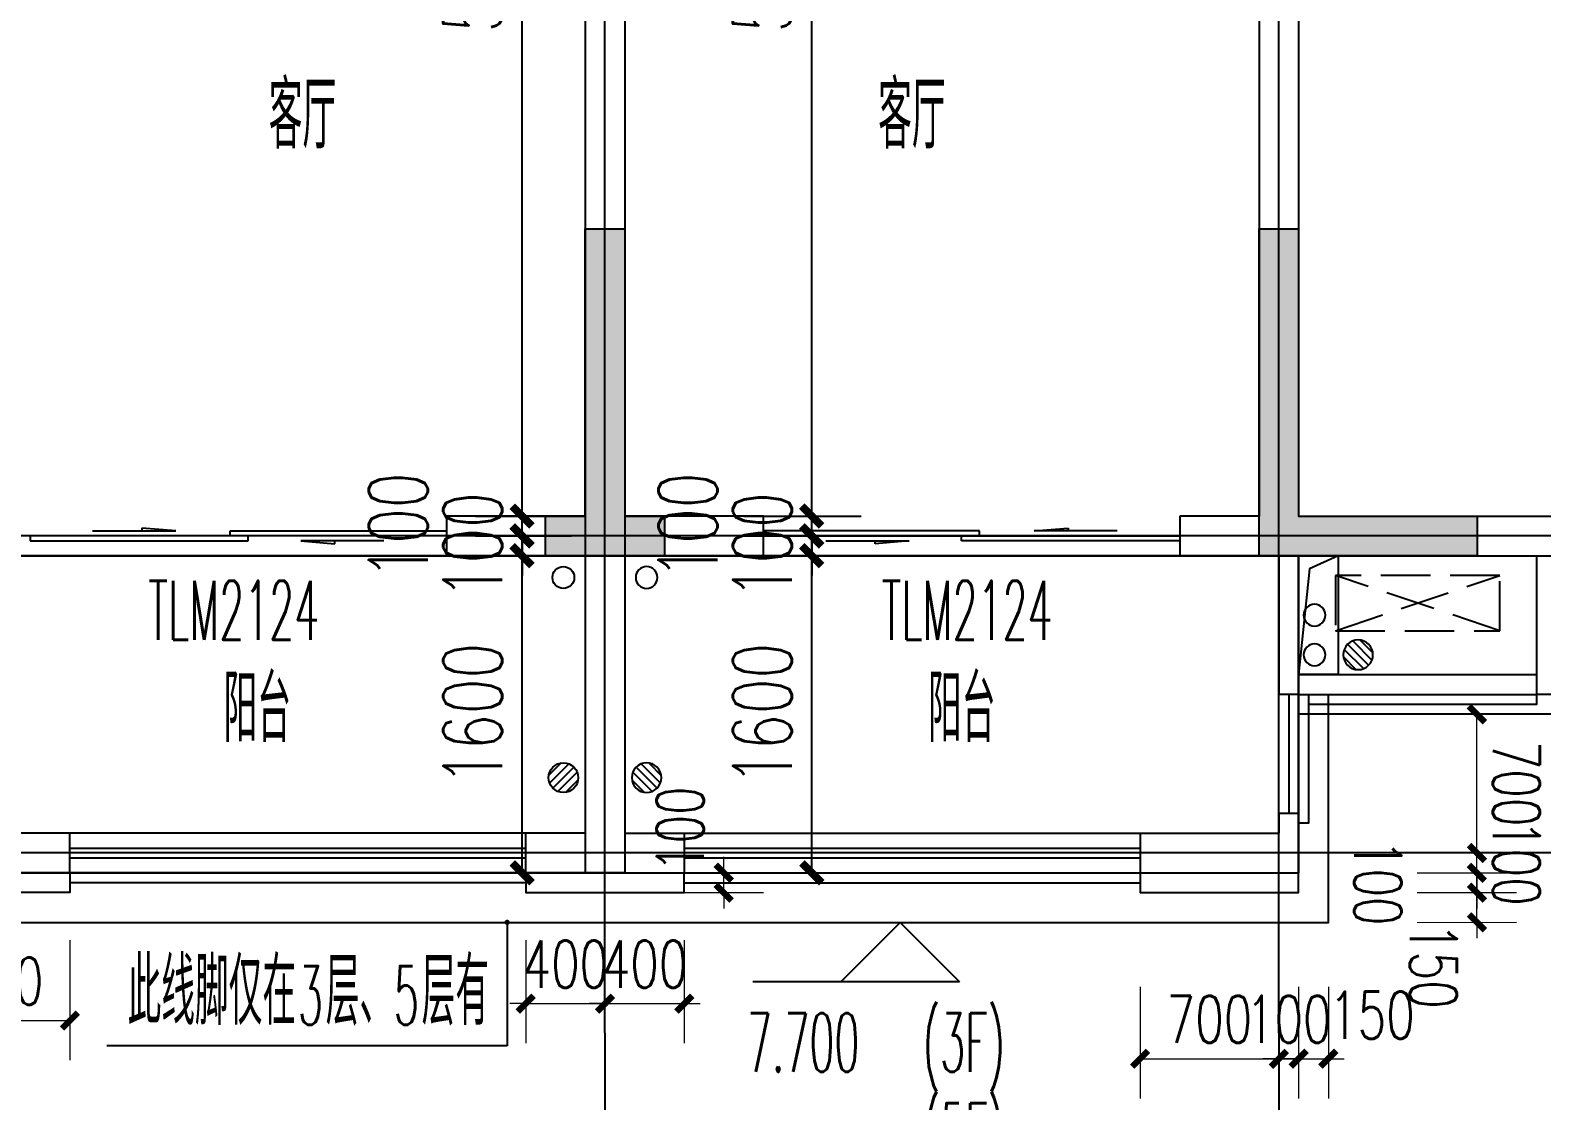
# Model space of a CAD drawing. Extents: x -59851 to 653804, y -249523 to 437614.
# Drawn here: x -26614 to -18987, y 65555 to 70957 of the extents above; entities that cross this region are included whole.
import ezdxf

# ---------------------------------------------------------------- set-up
doc = ezdxf.new("R2010")
doc.units = 0
doc.header["$LTSCALE"] = 1000
doc.header["$MEASUREMENT"] = 0
doc.linetypes.add('DASH', pattern=[0.35, 0.25, -0.1])
doc.layers.add('_S-PS(排水管)', color=255, linetype='Continuous', plot=False)
doc.layers.add('A-area(算半面积)', color=23, linetype='Continuous', plot=False)
for name, color, linetype in [('_S-YS(雨水管)', 3, 'Continuous'), ('_S-空调立管', 7, 'Continuous'), ('A-外装饰线脚', 7, 'Continuous'), ('A-洞口', 105, 'Continuous'), ('A-空调室外机', 5, 'DASH'), ('A-第三道尺寸线', 105, 'Continuous'), ('A-线脚看线', 9, 'Continuous'), ('AE-FLOR', 151, 'Continuous'), ('AXIS', 3, 'Continuous'), ('DIM_ELEV', 3, 'Continuous'), ('DIM_LEAD', 3, 'Continuous'), ('DOTE', 16, 'Continuous'), ('mianji', 6, 'Continuous'), ('NL', 5, 'Continuous'), ('PUB_HATCH', 8, 'Continuous'), ('PUB_TEXT', 7, 'Continuous'), ('WALL', 2, 'Continuous'), ('WINDOW', 4, 'Continuous'), ('WINDOW_TEXT', 7, 'Continuous'), ('剪力墙', 6, 'Continuous'), ('栏杆', 142, 'Continuous')]:
    doc.layers.add(name, color=color, linetype=linetype)
doc.layers.add('A-第四道尺寸线(线脚尺寸)', color=105, linetype='Continuous', lineweight=5)
doc.styles.add('_TCH_DIM', font='SIMPLEX.shx', dxfattribs={"width": 0.7, "bigfont": 'GBCBIG.shx'})
doc.styles.add('_TCH_DIM_T3', font='SIMPLEX.shx', dxfattribs={"width": 0.705882, "bigfont": 'GBCBIG.shx'})
doc.styles.add('_TCH_WINDOW', font='SIMPLEX.shx', dxfattribs={"width": 0.7, "height": 3.5, "bigfont": 'GBCBIG.shx'})
doc.styles.get("Standard").update_dxf_attribs({"font": 'gbenor.shx', "width": 0.7, "bigfont": 'gbcbig.shx'})
doc.dimstyles.new('_TCH_ARCH&&100', dxfattribs={"dimtxt": 297.5, "dimasz": 100, "dimexe": 250, "dimexo": 300, "dimgap": 100, "dimtad": 1, "dimdec": 0, "dimzin": 0, "dimdsep": 46, "dimtxsty": '_TCH_DIM_T3', "dimblk": 'ARCHTICK', "dimcen": 0.09, "dimclrt": 7, "dimazin": 2, "dimtfac": 1, "dimtdec": 0, "dimtix": 1, "dimtmove": 2, "dimatfit": 3, "dimfxl": 0, "dimtolj": 1, "dimtzin": 0, "dimarcsym": 0})
doc.dimstyles.new('_TCH_ARCH&&80', dxfattribs={"dimtxt": 238, "dimasz": 80, "dimexe": 200, "dimexo": 240, "dimgap": 80, "dimtad": 1, "dimdec": 0, "dimzin": 0, "dimdsep": 46, "dimtxsty": '_TCH_DIM_T3', "dimblk": 'ARCHTICK', "dimcen": 0.09, "dimclrt": 7, "dimazin": 2, "dimtfac": 1, "dimtdec": 0, "dimtix": 1, "dimtmove": 2, "dimatfit": 3, "dimfxl": 0, "dimtolj": 1, "dimtzin": 0, "dimarcsym": 0})

# ---------------------------------------------------------------- blocks, each defined once
blk = doc.blocks.new('fdsfdsgfdsgb')
at = {"layer": 'mianji'}
blk.add_lwpolyline([(-208608.2, 137588.3), (-164208.2, 137588.3)], dxfattribs=at)
blk.add_lwpolyline([(-191608.2, 137588.3), (-191608.2, 135988.3), (-184608.2, 135988.3), (-184608.2, 137588.3)], close=True, dxfattribs=at)
blk = doc.blocks.new('zhouxianssceng0329')
at = {"layer": 'DOTE'}
for p, q in [((-23713.7, 132089.9), (-23713.7, 156469.4)), ((-20313.7, 132089.9), (-20313.7, 143398.2)), ((5501.3, 134598.2), (-44988.6, 134598.2)), ((5501.3, 132998.2), (-44988.6, 132998.2))]:
    blk.add_line(p, q, dxfattribs=at)
blk = doc.blocks.new('jgjlq030328')
at = {"layer": 'PUB_HATCH'}
for points in [[(-270335, 8011.9), (-270335, 8211.9), (-270135, 8211.9), (-270135, 9661.9), (-269935, 9661.9), (-269935, 8211.9), (-269735, 8211.9), (-269735, 8011.9)], [(-266735, 9661.9), (-266535, 9661.9), (-266535, 8211.9), (-265635, 8211.9), (-265635, 8011.9), (-266735, 8011.9)]]:
    blk.add_hatch(color=256, dxfattribs=at).paths.add_polyline_path(points)
at = {"layer": '剪力墙'}
for points in [[(-270335, 8011.9), (-270335, 8211.9), (-270135, 8211.9), (-270135, 9661.9), (-269935, 9661.9), (-269935, 8211.9), (-269735, 8211.9), (-269735, 8011.9), (-270335, 8011.9), (-269935, 8011.9)], [(-266735, 8211.9), (-266735, 8211.9)]]:
    blk.add_lwpolyline(points, dxfattribs=at)
blk.add_lwpolyline([(-266735, 9661.9), (-266535, 9661.9), (-266535, 8211.9), (-265635, 8211.9), (-265635, 8011.9), (-266735, 8011.9)], close=True, dxfattribs=at)
blk = doc.blocks.new('ssxianjiao0329')
at = {"layer": 'A-外装饰线脚'}
for points in [[(-26413.7, 132898.2), (-26413.7, 132798.2), (-27213.7, 132798.2), (-27213.7, 132898.2)], [(-24113.7, 132898.2), (-24113.7, 132798.2), (-23313.7, 132798.2), (-23313.7, 132898.2)], [(-21013.7, 132898.2), (-21013.7, 132798.2), (-20213.7, 132798.2), (-20213.7, 132898.2)]]:
    blk.add_lwpolyline(points, dxfattribs=at)
at = {"layer": 'A-线脚看线'}
for points in [[(-20213.7, 133798.2), (-20163.7, 133798.2), (-20163.7, 133148.2), (-20213.7, 133148.2)], [(-19013.7, 133798.2), (-19013.7, 133748.2), (-20163.7, 133748.2)], [(-24113.7, 132848.2), (-26413.7, 132848.2)], [(-23313.7, 132848.2), (-21013.7, 132848.2)]]:
    blk.add_lwpolyline(points, dxfattribs=at)
blk = doc.blocks.new('jfdsajjfjkjhhj')
at = {"layer": 'A-洞口'}
blk.add_lwpolyline([(-56303.8, 137588.3), (-56103.8, 137588.3), (-56103.8, 136988.3), (-56303.8, 136988.3)], close=True, dxfattribs=at)
blk.add_lwpolyline([(-56103.8, 137588.3), (-56249.2, 137521.8), (-56303.8, 136988.3)], dxfattribs=at)
blk = doc.blocks.new('huxingdongkoupiaochuangyangtai')
blk.add_blockref('jfdsajjfjkjhhj', (36090.1, 0))
blk = doc.blocks.new('$DorLib2D$00000131')
at = {"color": 0, "linetype": 'Continuous'}
for p, q in [((0.15, 0.125), (0.2319, 0.1973)), ((0.2319, 0.1973), (0.2319, 0.125)), ((-0.5, 0.125), (-0.5, 0)), ((0.0192, 0.125), (-0.5, 0.125)), ((0.0192, 0), (0.0192, 0.125)), ((0.35, 0.125), (0.15, 0.125)), ((-0.5, 0), (0.0192, 0)), ((-0.024, 0), (0.5, 0)), ((-0.024, -0.125), (-0.024, 0)), ((0.5, 0), (0.5, -0.125)), ((-0.35, -0.125), (-0.15, -0.125)), ((-0.2319, -0.1973), (-0.2319, -0.125)), ((-0.15, -0.125), (-0.2319, -0.1973)), ((0.5, -0.125), (-0.024, -0.125))]:
    blk.add_line(p, q, dxfattribs=at)
blk = doc.blocks.new('_ArchTick')
at = {"color": 0, "linetype": 'ByBlock', "const_width": 0.4}
blk.add_lwpolyline([(-0.5, -0.5), (0.5, 0.5)], dxfattribs=at)
blk = doc.blocks.new('*D739')
at = {"layer": 'A-第三道尺寸线', "color": 0, "lineweight": -2, "transparency": 16777216}
for p, q in [((-70533, -43701.8), (-70047.2, -43701.8)), ((-70297.2, -45301.8), (-70297.2, -43701.8)), ((-70533, -45301.8), (-70047.2, -45301.8))]:
    blk.add_line(p, q, dxfattribs=at)
at = {"layer": 'Defpoints', "color": 0, "transparency": 16777216}
for p in [(-70833, -43701.8), (-70297.2, -43701.8), (-70833, -45301.8)]:
    blk.add_point(p, dxfattribs=at)
at = {"layer": 'A-第三道尺寸线', "color": 0, "lineweight": -2, "transparency": 16777216, "xscale": 100, "yscale": 100, "zscale": 100}
for p, rotation in [((-70297.2, -43701.8), 90), ((-70297.2, -45301.8), 270)]:
    blk.add_blockref('_ArchTick', p, dxfattribs=dict(at, rotation=rotation))
at = {"layer": 'A-第三道尺寸线', "color": 7, "transparency": 16777216, "insert": (-70546, -44501.8), "char_height": 297.5, "attachment_point": 5, "rotation": 90, "style": '_TCH_DIM_T3'}
blk.add_mtext('\\A1;1600', dxfattribs=at)
blk = doc.blocks.new('*D740')
at = {"layer": 'A-第三道尺寸线', "color": 0, "lineweight": -2, "transparency": 16777216}
for p, q in [((-70297.2, -43601.8), (-70297.2, -43501.8)), ((-70533, -43601.8), (-70047.2, -43601.8)), ((-70297.2, -43701.8), (-70297.2, -43601.8)), ((-70533, -43701.8), (-70047.2, -43701.8)), ((-70297.2, -43701.8), (-70297.2, -43801.8))]:
    blk.add_line(p, q, dxfattribs=at)
at = {"layer": 'Defpoints', "color": 0, "transparency": 16777216}
for p in [(-70833, -43601.8), (-70297.2, -43601.8), (-70833, -43701.8)]:
    blk.add_point(p, dxfattribs=at)
at = {"layer": 'A-第三道尺寸线', "color": 0, "lineweight": -2, "transparency": 16777216, "xscale": 100, "yscale": 100, "zscale": 100}
for p, rotation in [((-70297.2, -43601.8), 270), ((-70297.2, -43701.8), 90)]:
    blk.add_blockref('_ArchTick', p, dxfattribs=dict(at, rotation=rotation))
at = {"layer": 'A-第三道尺寸线', "color": 7, "transparency": 16777216, "insert": (-70546, -43651.8), "char_height": 297.5, "attachment_point": 5, "rotation": 90, "style": '_TCH_DIM_T3'}
blk.add_mtext('\\A1;100', dxfattribs=at)
blk = doc.blocks.new('*D741')
at = {"layer": 'A-第三道尺寸线', "color": 0, "lineweight": -2, "transparency": 16777216}
for p, q in [((-70297.2, -43501.8), (-70297.2, -43401.8)), ((-70533, -43501.8), (-70047.2, -43501.8)), ((-70297.2, -43601.8), (-70297.2, -43501.8)), ((-70533, -43601.8), (-70047.2, -43601.8)), ((-70297.2, -43601.8), (-70297.2, -43701.8))]:
    blk.add_line(p, q, dxfattribs=at)
at = {"layer": 'Defpoints', "color": 0, "transparency": 16777216}
for p in [(-70833, -43501.8), (-70297.2, -43501.8), (-70833, -43601.8)]:
    blk.add_point(p, dxfattribs=at)
at = {"layer": 'A-第三道尺寸线', "color": 0, "lineweight": -2, "transparency": 16777216, "xscale": 100, "yscale": 100, "zscale": 100}
for p, rotation in [((-70297.2, -43501.8), 270), ((-70297.2, -43601.8), 90)]:
    blk.add_blockref('_ArchTick', p, dxfattribs=dict(at, rotation=rotation))
at = {"layer": 'A-第三道尺寸线', "color": 7, "transparency": 16777216, "insert": (-70922.2, -43551.8), "char_height": 297.5, "attachment_point": 5, "rotation": 90, "style": '_TCH_DIM_T3'}
blk.add_mtext('\\A1;100', dxfattribs=at)
blk = doc.blocks.new('*D742')
at = {"layer": 'A-第三道尺寸线', "color": 0, "lineweight": -2, "transparency": 16777216}
for p, q in [((-70533, -37901.8), (-70047.2, -37901.8)), ((-70297.2, -43501.8), (-70297.2, -37901.8)), ((-70533, -43501.8), (-70047.2, -43501.8))]:
    blk.add_line(p, q, dxfattribs=at)
at = {"layer": 'Defpoints', "color": 0, "transparency": 16777216}
for p in [(-70833, -37901.8), (-70297.2, -37901.8), (-70833, -43501.8)]:
    blk.add_point(p, dxfattribs=at)
at = {"layer": 'A-第三道尺寸线', "color": 0, "lineweight": -2, "transparency": 16777216, "xscale": 100, "yscale": 100, "zscale": 100}
for p, rotation in [((-70297.2, -37901.8), 90), ((-70297.2, -43501.8), 270)]:
    blk.add_blockref('_ArchTick', p, dxfattribs=dict(at, rotation=rotation))
at = {"layer": 'A-第三道尺寸线', "color": 7, "transparency": 16777216, "insert": (-70546, -40701.8), "char_height": 297.5, "attachment_point": 5, "rotation": 90, "style": '_TCH_DIM_T3'}
blk.add_mtext('\\A1;5600', dxfattribs=at)
blk = doc.blocks.new('*D338')
at = {"layer": 'A-第四道尺寸线(线脚尺寸)', "color": 0, "lineweight": -2, "transparency": 16777216}
for p, q in [((-27113.7, 73158.2), (-27113.7, 72552.2)), ((-26413.7, 73158.2), (-26413.7, 72552.2)), ((-27113.7, 72752.2), (-26413.7, 72752.2))]:
    blk.add_line(p, q, dxfattribs=at)
at = {"layer": 'Defpoints', "color": 0, "transparency": 16777216}
for p in [(-27113.7, 73398.2), (-26413.7, 73398.2), (-26413.7, 72752.2)]:
    blk.add_point(p, dxfattribs=at)
at = {"layer": 'A-第四道尺寸线(线脚尺寸)', "color": 0, "lineweight": -2, "transparency": 16777216, "xscale": 80, "yscale": 80, "zscale": 80, "rotation": 180}
blk.add_blockref('_ArchTick', (-27113.7, 72752.2), dxfattribs=at)
at = {"layer": 'A-第四道尺寸线(线脚尺寸)', "color": 0, "lineweight": -2, "transparency": 16777216, "xscale": 80, "yscale": 80, "zscale": 80}
blk.add_blockref('_ArchTick', (-26413.7, 72752.2), dxfattribs=at)
at = {"layer": 'A-第四道尺寸线(线脚尺寸)', "color": 7, "transparency": 16777216, "insert": (-26763.7, 72951.2), "char_height": 238, "attachment_point": 5, "style": '_TCH_DIM_T3'}
blk.add_mtext('\\A1;700', dxfattribs=at)
blk = doc.blocks.new('*D339')
at = {"layer": 'A-第四道尺寸线(线脚尺寸)', "color": 0, "lineweight": -2, "transparency": 16777216}
for p, q in [((-24113.7, 73158.2), (-24113.7, 72638.2)), ((-23713.7, 73158.2), (-23713.7, 72638.2)), ((-24113.7, 72838.2), (-24193.7, 72838.2)), ((-24113.7, 72838.2), (-23713.7, 72838.2)), ((-23713.7, 72838.2), (-23633.7, 72838.2))]:
    blk.add_line(p, q, dxfattribs=at)
at = {"layer": 'Defpoints', "color": 0, "transparency": 16777216}
for p in [(-24113.7, 73398.2), (-23713.7, 73398.2), (-23713.7, 72838.2)]:
    blk.add_point(p, dxfattribs=at)
at = {"layer": 'A-第四道尺寸线(线脚尺寸)', "color": 0, "lineweight": -2, "transparency": 16777216, "xscale": 80, "yscale": 80, "zscale": 80}
blk.add_blockref('_ArchTick', (-24113.7, 72838.2), dxfattribs=at)
at = {"layer": 'A-第四道尺寸线(线脚尺寸)', "color": 0, "lineweight": -2, "transparency": 16777216, "xscale": 80, "yscale": 80, "zscale": 80, "rotation": 180}
blk.add_blockref('_ArchTick', (-23713.7, 72838.2), dxfattribs=at)
at = {"layer": 'A-第四道尺寸线(线脚尺寸)', "color": 7, "transparency": 16777216, "insert": (-23913.7, 73037.2), "char_height": 238, "attachment_point": 5, "style": '_TCH_DIM_T3'}
blk.add_mtext('\\A1;400', dxfattribs=at)
blk = doc.blocks.new('*D340')
at = {"layer": 'A-第四道尺寸线(线脚尺寸)', "color": 0, "lineweight": -2, "transparency": 16777216}
for p, q in [((-23713.7, 73158.2), (-23713.7, 72638.2)), ((-23313.7, 73158.2), (-23313.7, 72638.2)), ((-23713.7, 72838.2), (-23793.7, 72838.2)), ((-23713.7, 72838.2), (-23313.7, 72838.2)), ((-23313.7, 72838.2), (-23233.7, 72838.2))]:
    blk.add_line(p, q, dxfattribs=at)
at = {"layer": 'Defpoints', "color": 0, "transparency": 16777216}
for p in [(-23713.7, 73398.2), (-23313.7, 73398.2), (-23313.7, 72838.2)]:
    blk.add_point(p, dxfattribs=at)
at = {"layer": 'A-第四道尺寸线(线脚尺寸)', "color": 0, "lineweight": -2, "transparency": 16777216, "xscale": 80, "yscale": 80, "zscale": 80}
blk.add_blockref('_ArchTick', (-23713.7, 72838.2), dxfattribs=at)
at = {"layer": 'A-第四道尺寸线(线脚尺寸)', "color": 0, "lineweight": -2, "transparency": 16777216, "xscale": 80, "yscale": 80, "zscale": 80, "rotation": 180}
blk.add_blockref('_ArchTick', (-23313.7, 72838.2), dxfattribs=at)
at = {"layer": 'A-第四道尺寸线(线脚尺寸)', "color": 7, "transparency": 16777216, "insert": (-23513.7, 73037.2), "char_height": 238, "attachment_point": 5, "style": '_TCH_DIM_T3'}
blk.add_mtext('\\A1;400', dxfattribs=at)
blk = doc.blocks.new('*D341')
at = {"layer": 'A-第四道尺寸线(线脚尺寸)', "color": 0, "lineweight": -2, "transparency": 16777216}
for p, q in [((-21013.7, 72922.2), (-21013.7, 72360)), ((-20313.7, 72922.2), (-20313.7, 72360)), ((-21013.7, 72560), (-20313.7, 72560))]:
    blk.add_line(p, q, dxfattribs=at)
at = {"layer": 'Defpoints', "color": 0, "transparency": 16777216}
for p in [(-21013.7, 73162.2), (-20313.7, 73162.2), (-20313.7, 72560)]:
    blk.add_point(p, dxfattribs=at)
at = {"layer": 'A-第四道尺寸线(线脚尺寸)', "color": 0, "lineweight": -2, "transparency": 16777216, "xscale": 80, "yscale": 80, "zscale": 80, "rotation": 180}
blk.add_blockref('_ArchTick', (-21013.7, 72560), dxfattribs=at)
at = {"layer": 'A-第四道尺寸线(线脚尺寸)', "color": 0, "lineweight": -2, "transparency": 16777216, "xscale": 80, "yscale": 80, "zscale": 80}
blk.add_blockref('_ArchTick', (-20313.7, 72560), dxfattribs=at)
at = {"layer": 'A-第四道尺寸线(线脚尺寸)', "color": 7, "transparency": 16777216, "insert": (-20663.7, 72759), "char_height": 238, "attachment_point": 5, "style": '_TCH_DIM_T3'}
blk.add_mtext('\\A1;700', dxfattribs=at)
blk = doc.blocks.new('*D342')
at = {"layer": 'A-第四道尺寸线(线脚尺寸)', "color": 0, "lineweight": -2, "transparency": 16777216}
for p, q in [((-20313.7, 72922.2), (-20313.7, 72360)), ((-20213.7, 72922.2), (-20213.7, 72360)), ((-20313.7, 72560), (-20393.7, 72560)), ((-20313.7, 72560), (-20213.7, 72560)), ((-20213.7, 72560), (-20133.7, 72560))]:
    blk.add_line(p, q, dxfattribs=at)
at = {"layer": 'Defpoints', "color": 0, "transparency": 16777216}
for p in [(-20313.7, 73162.2), (-20213.7, 73162.2), (-20213.7, 72560)]:
    blk.add_point(p, dxfattribs=at)
at = {"layer": 'A-第四道尺寸线(线脚尺寸)', "color": 0, "lineweight": -2, "transparency": 16777216, "xscale": 80, "yscale": 80, "zscale": 80}
blk.add_blockref('_ArchTick', (-20313.7, 72560), dxfattribs=at)
at = {"layer": 'A-第四道尺寸线(线脚尺寸)', "color": 0, "lineweight": -2, "transparency": 16777216, "xscale": 80, "yscale": 80, "zscale": 80, "rotation": 180}
blk.add_blockref('_ArchTick', (-20213.7, 72560), dxfattribs=at)
at = {"layer": 'A-第四道尺寸线(线脚尺寸)', "color": 7, "transparency": 16777216, "insert": (-20263.7, 72759), "char_height": 238, "attachment_point": 5, "style": '_TCH_DIM_T3'}
blk.add_mtext('\\A1;100', dxfattribs=at)
blk = doc.blocks.new('*D343')
at = {"layer": 'A-第四道尺寸线(线脚尺寸)', "color": 0, "lineweight": -2, "transparency": 16777216}
for p, q in [((-20213.7, 72922.2), (-20213.7, 72360)), ((-20063.7, 72922.2), (-20063.7, 72360)), ((-20213.7, 72560), (-20293.7, 72560)), ((-20213.7, 72560), (-20063.7, 72560)), ((-20063.7, 72560), (-19983.7, 72560))]:
    blk.add_line(p, q, dxfattribs=at)
at = {"layer": 'Defpoints', "color": 0, "transparency": 16777216}
for p in [(-20213.7, 73162.2), (-20063.7, 73162.2), (-20063.7, 72560)]:
    blk.add_point(p, dxfattribs=at)
at = {"layer": 'A-第四道尺寸线(线脚尺寸)', "color": 0, "lineweight": -2, "transparency": 16777216, "xscale": 80, "yscale": 80, "zscale": 80}
blk.add_blockref('_ArchTick', (-20213.7, 72560), dxfattribs=at)
at = {"layer": 'A-第四道尺寸线(线脚尺寸)', "color": 0, "lineweight": -2, "transparency": 16777216, "xscale": 80, "yscale": 80, "zscale": 80, "rotation": 180}
blk.add_blockref('_ArchTick', (-20063.7, 72560), dxfattribs=at)
at = {"layer": 'A-第四道尺寸线(线脚尺寸)', "color": 7, "transparency": 16777216, "insert": (-19843.7, 72780), "char_height": 238, "attachment_point": 5, "style": '_TCH_DIM_T3'}
blk.add_mtext('\\A1;150', dxfattribs=at)
blk = doc.blocks.new('*D378')
at = {"layer": 'A-第四道尺寸线(线脚尺寸)', "color": 0, "lineweight": -2, "transparency": 16777216}
for p, q in [((-19616.1, 74298.2), (-19114.2, 74298.3)), ((-19314.2, 73598.3), (-19314.2, 74298.3)), ((-19616, 73598.2), (-19114.2, 73598.3))]:
    blk.add_line(p, q, dxfattribs=at)
at = {"layer": 'Defpoints', "color": 0, "transparency": 16777216}
for p in [(-19856.1, 74298.2), (-19314.2, 74298.3), (-19856, 73598.2)]:
    blk.add_point(p, dxfattribs=at)
at = {"layer": 'A-第四道尺寸线(线脚尺寸)', "color": 0, "lineweight": -2, "transparency": 16777216, "xscale": 80, "yscale": 80, "zscale": 80}
for p, rotation in [((-19314.2, 74298.3), 90.00275923688935), ((-19314.2, 73598.3), 270.0027592368893)]:
    blk.add_blockref('_ArchTick', p, dxfattribs=dict(at, rotation=rotation))
at = {"layer": 'A-第四道尺寸线(线脚尺寸)', "color": 7, "transparency": 16777216, "insert": (-19115.2, 73948.3), "char_height": 238, "attachment_point": 5, "rotation": 270.00276, "style": '_TCH_DIM_T3'}
blk.add_mtext('\\A1;700', dxfattribs=at)
blk = doc.blocks.new('*D379')
at = {"layer": 'A-第四道尺寸线(线脚尺寸)', "color": 0, "lineweight": -2, "transparency": 16777216}
for p, q in [((-19314.2, 73598.3), (-19314.2, 73678.3)), ((-19616, 73598.2), (-19114.2, 73598.3)), ((-19314.2, 73498.3), (-19314.2, 73598.3)), ((-19616, 73498.2), (-19114.2, 73498.3)), ((-19314.2, 73498.3), (-19314.2, 73418.3))]:
    blk.add_line(p, q, dxfattribs=at)
at = {"layer": 'Defpoints', "color": 0, "transparency": 16777216}
for p in [(-19856, 73598.2), (-19314.2, 73598.3), (-19856, 73498.2)]:
    blk.add_point(p, dxfattribs=at)
at = {"layer": 'A-第四道尺寸线(线脚尺寸)', "color": 0, "lineweight": -2, "transparency": 16777216, "xscale": 80, "yscale": 80, "zscale": 80}
for p, rotation in [((-19314.2, 73598.3), 270.002759236889), ((-19314.2, 73498.3), 90.00275923688903)]:
    blk.add_blockref('_ArchTick', p, dxfattribs=dict(at, rotation=rotation))
at = {"layer": 'A-第四道尺寸线(线脚尺寸)', "color": 7, "transparency": 16777216, "insert": (-19115.2, 73548.3), "char_height": 238, "attachment_point": 5, "rotation": 270.00276, "style": '_TCH_DIM_T3'}
blk.add_mtext('\\A1;100', dxfattribs=at)
blk = doc.blocks.new('*D380')
at = {"layer": 'A-第四道尺寸线(线脚尺寸)', "color": 0, "lineweight": -2, "transparency": 16777216}
for p, q in [((-19314.2, 73498.3), (-19314.2, 73578.3)), ((-19616, 73498.2), (-19114.2, 73498.3)), ((-19314.2, 73398.2), (-19314.2, 73498.3)), ((-19616, 73398.2), (-19114.2, 73398.3)), ((-19314.2, 73398.2), (-19314.2, 73318.2))]:
    blk.add_line(p, q, dxfattribs=at)
at = {"layer": 'Defpoints', "color": 0, "transparency": 16777216}
for p in [(-19856, 73498.2), (-19314.2, 73498.3), (-19856, 73398.2)]:
    blk.add_point(p, dxfattribs=at)
at = {"layer": 'A-第四道尺寸线(线脚尺寸)', "color": 0, "lineweight": -2, "transparency": 16777216, "xscale": 80, "yscale": 80, "zscale": 80}
for p, rotation in [((-19314.2, 73498.3), 270.0027592368899), ((-19314.2, 73398.2), 90.0027592368899)]:
    blk.add_blockref('_ArchTick', p, dxfattribs=dict(at, rotation=rotation))
at = {"layer": 'A-第四道尺寸线(线脚尺寸)', "color": 7, "transparency": 16777216, "insert": (-19814.2, 73448.2), "char_height": 238, "attachment_point": 5, "rotation": 270.00276, "style": '_TCH_DIM_T3'}
blk.add_mtext('\\A1;100', dxfattribs=at)
blk = doc.blocks.new('*D381')
at = {"layer": 'A-第四道尺寸线(线脚尺寸)', "color": 0, "lineweight": -2, "transparency": 16777216}
for p, q in [((-19314.2, 73398.2), (-19314.2, 73478.2)), ((-19616, 73398.2), (-19114.2, 73398.3)), ((-19314.2, 73248.2), (-19314.2, 73398.2)), ((-19616, 73248.2), (-19114.2, 73248.3)), ((-19314.2, 73248.2), (-19314.2, 73168.2))]:
    blk.add_line(p, q, dxfattribs=at)
at = {"layer": 'Defpoints', "color": 0, "transparency": 16777216}
for p in [(-19856, 73398.2), (-19314.2, 73398.2), (-19856, 73248.2)]:
    blk.add_point(p, dxfattribs=at)
at = {"layer": 'A-第四道尺寸线(线脚尺寸)', "color": 0, "lineweight": -2, "transparency": 16777216, "xscale": 80, "yscale": 80, "zscale": 80}
for p, rotation in [((-19314.2, 73398.2), 270.0027592368891), ((-19314.2, 73248.2), 90.00275923688912)]:
    blk.add_blockref('_ArchTick', p, dxfattribs=dict(at, rotation=rotation))
at = {"layer": 'A-第四道尺寸线(线脚尺寸)', "color": 7, "transparency": 16777216, "insert": (-19534.1, 73028.2), "char_height": 238, "attachment_point": 5, "rotation": 270.00276, "style": '_TCH_DIM_T3'}
blk.add_mtext('\\A1;150', dxfattribs=at)
blk = doc.blocks.new('*D383')
at = {"layer": 'A-第四道尺寸线(线脚尺寸)', "color": 0, "lineweight": -2, "transparency": 16777216}
for p, q in [((-23114.6, 73498.2), (-23114.6, 73578.2)), ((-23323.5, 73498.2), (-22914.6, 73498.2)), ((-23114.6, 73398.2), (-23114.6, 73498.2)), ((-23323.5, 73398.2), (-22914.6, 73398.2)), ((-23114.6, 73398.2), (-23114.6, 73318.2))]:
    blk.add_line(p, q, dxfattribs=at)
at = {"layer": 'Defpoints', "color": 0, "transparency": 16777216}
for p in [(-23563.5, 73498.2), (-23114.6, 73498.2), (-23563.5, 73398.2)]:
    blk.add_point(p, dxfattribs=at)
at = {"layer": 'A-第四道尺寸线(线脚尺寸)', "color": 0, "lineweight": -2, "transparency": 16777216, "xscale": 80, "yscale": 80, "zscale": 80}
for p, rotation in [((-23114.6, 73498.2), 270), ((-23114.6, 73398.2), 90)]:
    blk.add_blockref('_ArchTick', p, dxfattribs=dict(at, rotation=rotation))
at = {"layer": 'A-第四道尺寸线(线脚尺寸)', "color": 7, "transparency": 16777216, "insert": (-23334.6, 73718.2), "char_height": 238, "attachment_point": 5, "rotation": 90, "style": '_TCH_DIM_T3'}
blk.add_mtext('\\A1;100', dxfattribs=at)
blk = doc.blocks.new('_LV13')
at = {"color": 0}
for p, q in [((-0.071, 0.495), (-0.495, 0.071)), ((0.183, 0.465), (-0.465, -0.183)), ((0.354, 0.354), (-0.354, -0.354)), ((0.465, 0.183), (-0.183, -0.465)), ((0.495, -0.071), (0.071, -0.495))]:
    blk.add_line(p, q, dxfattribs=at)
blk.add_circle((0, 0), 0.5)
blk = doc.blocks.new('e30505')
at = {"layer": '_S-PS(排水管)'}
blk.add_lwpolyline([(-133872.6, 57933.5, 1), (-133762.6, 57933.5, 1)], format="xyb", close=True, dxfattribs=at)
at = {"layer": 'NL', "ltscale": 0.5, "extrusion": (0, 0, -1), "xscale": 150, "yscale": 150, "zscale": -150}
blk.add_blockref('_LV13', (133817.6, 56923.5), dxfattribs=at)
blk = doc.blocks.new('jfdsjajkjkjkjkh')
at = {"layer": '_S-PS(排水管)'}
blk.add_lwpolyline([(-23558.7, 137478.3, 1), (-23448.7, 137478.3, 1)], format="xyb", close=True, dxfattribs=at)
at = {"layer": '_S-YS(雨水管)'}
blk.add_lwpolyline([(-20078.7, 137288.3, 1), (-20188.7, 137288.3, 1)], format="xyb", close=True, dxfattribs=at)
at = {"layer": '_S-空调立管'}
blk.add_lwpolyline([(-20078.7, 137088.3, 1), (-20188.7, 137088.3, 1)], format="xyb", close=True, dxfattribs=at)
at = {"layer": 'NL', "ltscale": 0.5, "extrusion": (0, 0, -1), "xscale": 150, "yscale": 150, "zscale": -150}
for p in [(19913.7, 137088.3), (23503.7, 136468.3)]:
    blk.add_blockref('_LV13', p, dxfattribs=at)
blk = doc.blocks.new('ktswaj')
at = {"linetype": 'DASH'}
blk.add_lwpolyline([(15990.1, 179082.6), (15990.1, 178253.3), (16268.4, 178253.3), (16268.4, 179082.6)], close=True, dxfattribs=at)
for points in [[(15990.1, 179082.6), (16268.4, 178253.3)], [(15990.1, 178253.3), (16268.4, 179082.6)]]:
    blk.add_lwpolyline(points, dxfattribs=at)
blk = doc.blocks.new('*D954')
at = {"layer": 'A-第三道尺寸线', "color": 0, "lineweight": -2, "transparency": 16777216}
for p, q in [((-23013.7, 68305.7), (-22420.5, 68305.7)), ((-22670.5, 66705.7), (-22670.5, 68305.7)), ((-23013.7, 66705.7), (-22420.5, 66705.7))]:
    blk.add_line(p, q, dxfattribs=at)
at = {"layer": 'Defpoints', "color": 0, "transparency": 16777216}
for p in [(-23313.7, 68305.7), (-22670.5, 68305.7), (-23313.7, 66705.7)]:
    blk.add_point(p, dxfattribs=at)
at = {"layer": 'A-第三道尺寸线', "color": 0, "lineweight": -2, "transparency": 16777216, "xscale": 100, "yscale": 100, "zscale": 100}
for p, rotation in [((-22670.5, 68305.7), 90), ((-22670.5, 66705.7), 270)]:
    blk.add_blockref('_ArchTick', p, dxfattribs=dict(at, rotation=rotation))
at = {"layer": 'A-第三道尺寸线', "color": 7, "transparency": 16777216, "insert": (-22919.3, 67505.7), "char_height": 297.5, "attachment_point": 5, "rotation": 90, "style": '_TCH_DIM_T3'}
blk.add_mtext('\\A1;1600', dxfattribs=at)
blk = doc.blocks.new('*D955')
at = {"layer": 'A-第三道尺寸线', "color": 0, "lineweight": -2, "transparency": 16777216}
for p, q in [((-22670.5, 68405.7), (-22670.5, 68505.7)), ((-23013.7, 68405.7), (-22420.5, 68405.7)), ((-22670.5, 68305.7), (-22670.5, 68405.7)), ((-23013.7, 68305.7), (-22420.5, 68305.7)), ((-22670.5, 68305.7), (-22670.5, 68205.7))]:
    blk.add_line(p, q, dxfattribs=at)
at = {"layer": 'Defpoints', "color": 0, "transparency": 16777216}
for p in [(-23313.7, 68405.7), (-22670.5, 68405.7), (-23313.7, 68305.7)]:
    blk.add_point(p, dxfattribs=at)
at = {"layer": 'A-第三道尺寸线', "color": 0, "lineweight": -2, "transparency": 16777216, "xscale": 100, "yscale": 100, "zscale": 100}
for p, rotation in [((-22670.5, 68405.7), 270), ((-22670.5, 68305.7), 90)]:
    blk.add_blockref('_ArchTick', p, dxfattribs=dict(at, rotation=rotation))
at = {"layer": 'A-第三道尺寸线', "color": 7, "transparency": 16777216, "insert": (-22919.3, 68355.7), "char_height": 297.5, "attachment_point": 5, "rotation": 90, "style": '_TCH_DIM_T3'}
blk.add_mtext('\\A1;100', dxfattribs=at)
blk = doc.blocks.new('*D956')
at = {"layer": 'A-第三道尺寸线', "color": 0, "lineweight": -2, "transparency": 16777216}
for p, q in [((-22670.5, 68505.7), (-22670.5, 68605.7)), ((-23013.7, 68505.7), (-22420.5, 68505.7)), ((-22670.5, 68405.7), (-22670.5, 68505.7)), ((-23013.7, 68405.7), (-22420.5, 68405.7)), ((-22670.5, 68405.7), (-22670.5, 68305.7))]:
    blk.add_line(p, q, dxfattribs=at)
at = {"layer": 'Defpoints', "color": 0, "transparency": 16777216}
for p in [(-23313.7, 68505.7), (-22670.5, 68505.7), (-23313.7, 68405.7)]:
    blk.add_point(p, dxfattribs=at)
at = {"layer": 'A-第三道尺寸线', "color": 0, "lineweight": -2, "transparency": 16777216, "xscale": 100, "yscale": 100, "zscale": 100}
for p, rotation in [((-22670.5, 68505.7), 270), ((-22670.5, 68405.7), 90)]:
    blk.add_blockref('_ArchTick', p, dxfattribs=dict(at, rotation=rotation))
at = {"layer": 'A-第三道尺寸线', "color": 7, "transparency": 16777216, "insert": (-23295.5, 68455.7), "char_height": 297.5, "attachment_point": 5, "rotation": 90, "style": '_TCH_DIM_T3'}
blk.add_mtext('\\A1;100', dxfattribs=at)
blk = doc.blocks.new('*D957')
at = {"layer": 'A-第三道尺寸线', "color": 0, "lineweight": -2, "transparency": 16777216}
for p, q in [((-23013.7, 74105.7), (-22420.5, 74105.7)), ((-22670.5, 68505.7), (-22670.5, 74105.7)), ((-23013.7, 68505.7), (-22420.5, 68505.7))]:
    blk.add_line(p, q, dxfattribs=at)
at = {"layer": 'Defpoints', "color": 0, "transparency": 16777216}
for p in [(-23313.7, 74105.7), (-22670.5, 74105.7), (-23313.7, 68505.7)]:
    blk.add_point(p, dxfattribs=at)
at = {"layer": 'A-第三道尺寸线', "color": 0, "lineweight": -2, "transparency": 16777216, "xscale": 100, "yscale": 100, "zscale": 100}
for p, rotation in [((-22670.5, 74105.7), 90), ((-22670.5, 68505.7), 270)]:
    blk.add_blockref('_ArchTick', p, dxfattribs=dict(at, rotation=rotation))
at = {"layer": 'A-第三道尺寸线', "color": 7, "transparency": 16777216, "insert": (-22919.3, 71305.7), "char_height": 297.5, "attachment_point": 5, "rotation": 90, "style": '_TCH_DIM_T3'}
blk.add_mtext('\\A1;5600', dxfattribs=at)
blk = doc.blocks.new('*D2933')
at = {"layer": 'AXIS', "color": 0, "lineweight": -2, "transparency": 16777216}
for p, q in [((-27113.7, 65597.4), (-27113.7, 63147.4)), ((-23713.7, 65597.4), (-23713.7, 63147.4)), ((-27113.7, 63397.4), (-23713.7, 63397.4))]:
    blk.add_line(p, q, dxfattribs=at)
at = {"layer": 'Defpoints', "color": 0, "transparency": 16777216}
for p in [(-27113.7, 65897.4), (-23713.7, 65897.4), (-23713.7, 63397.4)]:
    blk.add_point(p, dxfattribs=at)
at = {"layer": 'AXIS', "color": 0, "lineweight": -2, "transparency": 16777216, "xscale": 100, "yscale": 100, "zscale": 100, "rotation": 180}
blk.add_blockref('_ArchTick', (-27113.7, 63397.4), dxfattribs=at)
at = {"layer": 'AXIS', "color": 0, "lineweight": -2, "transparency": 16777216, "xscale": 100, "yscale": 100, "zscale": 100}
blk.add_blockref('_ArchTick', (-23713.7, 63397.4), dxfattribs=at)
at = {"layer": 'AXIS', "color": 7, "transparency": 16777216, "insert": (-25413.7, 63646.1), "char_height": 297.5, "attachment_point": 5, "style": '_TCH_DIM_T3'}
blk.add_mtext('\\A1;3400', dxfattribs=at)
blk = doc.blocks.new('*D2934')
at = {"layer": 'AXIS', "color": 0, "lineweight": -2, "transparency": 16777216}
for p, q in [((-23713.7, 65597.4), (-23713.7, 63147.4)), ((-20313.7, 65597.4), (-20313.7, 63147.4)), ((-23713.7, 63397.4), (-20313.7, 63397.4))]:
    blk.add_line(p, q, dxfattribs=at)
at = {"layer": 'Defpoints', "color": 0, "transparency": 16777216}
for p in [(-23713.7, 65897.4), (-20313.7, 65897.4), (-20313.7, 63397.4)]:
    blk.add_point(p, dxfattribs=at)
at = {"layer": 'AXIS', "color": 0, "lineweight": -2, "transparency": 16777216, "xscale": 100, "yscale": 100, "zscale": 100, "rotation": 180}
blk.add_blockref('_ArchTick', (-23713.7, 63397.4), dxfattribs=at)
at = {"layer": 'AXIS', "color": 0, "lineweight": -2, "transparency": 16777216, "xscale": 100, "yscale": 100, "zscale": 100}
blk.add_blockref('_ArchTick', (-20313.7, 63397.4), dxfattribs=at)
at = {"layer": 'AXIS', "color": 7, "transparency": 16777216, "insert": (-22013.7, 63646.1), "char_height": 297.5, "attachment_point": 5, "style": '_TCH_DIM_T3'}
blk.add_mtext('\\A1;3400', dxfattribs=at)
blk = doc.blocks.new('*D2935')
at = {"layer": 'AXIS', "color": 0, "lineweight": -2, "transparency": 16777216}
for p, q in [((-20313.7, 65597.4), (-20313.7, 63147.4)), ((-16913.7, 65597.4), (-16913.7, 63147.4)), ((-20313.7, 63397.4), (-16913.7, 63397.4))]:
    blk.add_line(p, q, dxfattribs=at)
at = {"layer": 'Defpoints', "color": 0, "transparency": 16777216}
for p in [(-20313.7, 65897.4), (-16913.7, 65897.4), (-16913.7, 63397.4)]:
    blk.add_point(p, dxfattribs=at)
at = {"layer": 'AXIS', "color": 0, "lineweight": -2, "transparency": 16777216, "xscale": 100, "yscale": 100, "zscale": 100, "rotation": 180}
blk.add_blockref('_ArchTick', (-20313.7, 63397.4), dxfattribs=at)
at = {"layer": 'AXIS', "color": 0, "lineweight": -2, "transparency": 16777216, "xscale": 100, "yscale": 100, "zscale": 100}
blk.add_blockref('_ArchTick', (-16913.7, 63397.4), dxfattribs=at)
at = {"layer": 'AXIS', "color": 7, "transparency": 16777216, "insert": (-18613.7, 63646.1), "char_height": 297.5, "attachment_point": 5, "style": '_TCH_DIM_T3'}
blk.add_mtext('\\A1;3400', dxfattribs=at)
blk = doc.blocks.new('750CHUFANGNCHUANG')
at = {"layer": 'AE-FLOR'}
for points in [[(-70279, -45101.8), (-72579, -45101.8)], [(-70279, -45301.8), (-72579, -45301.8)]]:
    blk.add_lwpolyline(points, dxfattribs=at)
at = {"layer": 'WALL'}
for p, q in [((-69779, -34701.8), (-69779, -43601.8)), ((-69979, -34901.8), (-69979, -43501.8)), ((-69979, -43501.8), (-70679, -43501.8)), ((-70679, -43501.8), (-70679, -43701.8)), ((-69779, -43601.8), (-69779, -45301.8)), ((-70679, -43701.8), (-69979, -43701.8)), ((-69979, -43701.8), (-69979, -45101.8)), ((-72579, -45101.8), (-73279, -45101.8)), ((-72579, -45301.8), (-72579, -45101.8)), ((-69979, -45101.8), (-70279, -45101.8)), ((-70279, -45301.8), (-70279, -45101.8)), ((-72579, -45301.8), (-73379, -45301.8)), ((-69779, -45301.8), (-70279, -45301.8))]:
    blk.add_line(p, q, dxfattribs=at)
at = {"layer": 'WINDOW'}
blk.add_line((-70679, -43701.8), (-72779, -43701.8), dxfattribs=at)
at = {"layer": '栏杆'}
for points in [[(-72579, -45176.8), (-70279, -45176.8)], [(-69479, -45176.8), (-67179, -45176.8)], [(-72579, -45226.8), (-70279, -45226.8)], [(-69479, -45226.8), (-67179, -45226.8)]]:
    blk.add_lwpolyline(points, dxfattribs=at)
at = {"layer": 'WINDOW'}
ref = blk.add_blockref('$DorLib2D$00000131', (-71729, -43601.8), dxfattribs=dict(at, xscale=-2100, yscale=200, zscale=2100))
ref.add_attrib('A', 'TLM2124', (-72184, -44125.5), dxfattribs={"layer": 'WINDOW_TEXT', "height": 297.5, "style": '_TCH_WINDOW', "width": 0.494118})
at = {"layer": 'PUB_TEXT', "width": 0.7}
for s, p in [('客厅', (-71575.4, -41647.7)), ('阳台', (-71803.5, -44642.5))]:
    blk.add_text(s, height=337.59, dxfattribs=at).set_placement(p)
at = {"layer": 'A-第三道尺寸线'}
for p1, p2, picture, middle in [((-70833, -43501.8), (-70833, -37901.8), '*D742', (-70546, -40701.8)), ((-70833, -43701.8), (-70833, -43601.8), '*D740', (-70546, -43651.8)), ((-70833, -45301.8), (-70833, -43701.8), '*D739', (-70546, -44501.8))]:
    dim = blk.add_aligned_dim(p1=p1, p2=p2, distance=-535.7, dimstyle='_TCH_ARCH&&100', dxfattribs=at)
    dim.commit()
    dim.dimension.update_dxf_attribs({"geometry": picture, "text_midpoint": middle})
dim = blk.add_linear_dim(base=(-70297.2, -43501.8), p1=(-70833, -43601.8), p2=(-70833, -43501.8), angle=90, dimstyle='_TCH_ARCH&&100', dxfattribs=at)
dim.commit()
dim.dimension.update_dxf_attribs({"geometry": '*D741', "text_midpoint": (-70922.2, -43551.8), "dimtype": 129})
blk = doc.blocks.new('34cengxianjiao0427')
at = {"layer": 'A-第四道尺寸线(线脚尺寸)'}
for p1, p2, distance, picture, middle in [((-19856, 73598.2), (-19856.1, 74298.2), -541.9, '*D378', (-19115.2, 73948.3)), ((-19856, 73498.2), (-19856, 73598.2), -541.9, '*D379', (-19115.2, 73548.3)), ((-27113.7, 73398.2), (-26413.7, 73398.2), -646.1, '*D338', (-26763.7, 72951.2)), ((-24113.7, 73398.2), (-23713.7, 73398.2), -560, '*D339', (-23913.7, 73037.2)), ((-23713.7, 73398.2), (-23313.7, 73398.2), -560, '*D340', (-23513.7, 73037.2)), ((-21013.7, 73162.2), (-20313.7, 73162.2), -602.2, '*D341', (-20663.7, 72759)), ((-20313.7, 73162.2), (-20213.7, 73162.2), -602.2, '*D342', (-20263.7, 72759))]:
    dim = blk.add_aligned_dim(p1=p1, p2=p2, distance=distance, dimstyle='_TCH_ARCH&&80', dxfattribs=at)
    dim.commit()
    dim.dimension.update_dxf_attribs({"geometry": picture, "text_midpoint": middle})
for base, p1, p2, angle, picture, middle in [((-23114.6, 73498.2), (-23563.5, 73398.2), (-23563.5, 73498.2), 90, '*D383', (-23334.6, 73718.2)), ((-19314.2, 73498.3), (-19856, 73398.2), (-19856, 73498.2), 90.00276, '*D380', (-19814.2, 73448.2)), ((-19314.2, 73398.2), (-19856, 73248.2), (-19856, 73398.2), 90.00276, '*D381', (-19534.1, 73028.2)), ((-20063.7, 72560), (-20213.7, 73162.2), (-20063.7, 73162.2), 0, '*D343', (-19843.7, 72780))]:
    dim = blk.add_linear_dim(base=base, p1=p1, p2=p2, angle=angle, dimstyle='_TCH_ARCH&&80', dxfattribs=at)
    dim.commit()
    dim.dimension.update_dxf_attribs({"geometry": picture, "text_midpoint": middle, "dimtype": 129})

msp = doc.modelspace()

# ---------------------------------------------------------------- linework, layer by layer
at = {"layer": 'A-外装饰线脚'}
for points in [[(-27363.7, 67605.7), (-27363.7, 66455.7), (-20063.7, 66455.7), (-20063.7, 67605.7)], [(-13613.7, 67505.7), (-20213.7, 67505.7)]]:
    msp.add_lwpolyline(points, dxfattribs=at)
at = {"layer": 'AE-FLOR'}
for points in [[(-20313.7, 67005.7), (-20313.7, 67605.7)], [(-20213.7, 67605.7), (-20213.7, 67005.7)]]:
    msp.add_lwpolyline(points, dxfattribs=at)
at = {"layer": 'AXIS'}
for p, q in [((-23713.7, 65897.4), (-23713.7, 61897.4)), ((-20313.7, 65897.4), (-20313.7, 61897.4))]:
    msp.add_line(p, q, dxfattribs=at)
at = {"layer": 'DIM_ELEV'}
for p, q in [((-22224.5, 66455.7), (-22524.5, 66155.7)), ((-22224.5, 66455.7), (-21924.5, 66155.7)), ((-21924.5, 66155.7), (-22967.2, 66155.7))]:
    msp.add_line(p, q, dxfattribs=at)
at = {"layer": 'DIM_LEAD'}
for p, q in [((-24207.4, 66455.7), (-24207.4, 65832.9)), ((-24207.4, 65832.9), (-26227.9, 65832.9))]:
    msp.add_line(p, q, dxfattribs=at)
at = {"layer": 'DIM_LEAD', "const_width": 13.3}
msp.add_lwpolyline([(-24207.4, 66462.4, 1), (-24207.4, 66449.1, 1)], format="xyb", close=True, dxfattribs=at)
at = {"layer": 'WALL'}
for p, q in [((-20413.7, 72105.7), (-20413.7, 68505.7)), ((-20213.7, 72005.7), (-20213.7, 68505.7)), ((-20413.7, 68505.7), (-20813.7, 68505.7)), ((-20813.7, 68505.7), (-20813.7, 68305.7)), ((-20213.7, 68505.7), (-18913.7, 68505.7)), ((-20813.7, 68305.7), (-20313.7, 68305.7)), ((-20313.7, 68305.7), (-20313.7, 67605.7)), ((-20213.7, 68305.7), (-19013.7, 68305.7)), ((-20213.7, 68305.7), (-20213.7, 67605.7)), ((-19013.7, 68305.7), (-19013.7, 67805.7)), ((-19013.7, 67805.7), (-19013.7, 67605.7)), ((-20213.7, 67605.7), (-20313.7, 67605.7)), ((-18913.7, 67605.7), (-19013.7, 67605.7)), ((-20313.7, 67005.7), (-20313.7, 66905.7)), ((-20213.7, 67005.7), (-20313.7, 67005.7)), ((-20213.7, 67005.7), (-20213.7, 66705.7))]:
    msp.add_line(p, q, dxfattribs=at)
at = {"layer": '栏杆'}
for points in [[(-20213.7, 67705.7), (-19013.7, 67705.7)], [(-20263.7, 67605.7), (-20263.7, 67005.7)], [(-20213.7, 67605.7), (-19013.7, 67605.7)]]:
    msp.add_lwpolyline(points, dxfattribs=at)

# ---------------------------------------------------------------- block references
for name, p in [('zhouxianssceng0329', (0, -66192.5)), ('ssxianjiao0329', (0, -66192.5)), ('fdsfdsgfdsgb', (164394.5, -69282.6)), ('huxingdongkoupiaochuangyangtai', (0, -69282.6))]:
    msp.add_blockref(name, p)
at = {"layer": 'A-空调室外机', "rotation": 90}
msp.add_blockref('ktswaj', (159054.2, 51937.3), dxfattribs=at)
at = {"layer": '剪力墙'}
msp.add_blockref('jgjlq030328', (246321.3, 60293.8), dxfattribs=at)

# ---------------------------------------------------------------- texts
at = {"layer": 'PUB_TEXT', "style": '_TCH_DIM'}
for s, height, width, p in [('此线脚仅在', 337.59, 0.7, (-26122.9, 65937.9)), ('层、', 337.59, 0.7, (-25122.8, 65937.9)), ('层有', 337.59, 0.7, (-24638.7, 65937.9)), ('3', 297.5, 0.494118, (-25262.8, 65937.9)), ('5', 297.5, 0.494118, (-24778.7, 65937.9)), ('(3F)', 297.5, 0.494118, (-22110.5, 65700.7)), ('7.700', 297.5, 0.494118, (-22997.2, 65700.7)), ('(5F)', 297.5, 0.494118, (-22110.5, 65245.7))]:
    msp.add_text(s, height=height, dxfattribs=dict(at, width=width)).set_placement(p)

# ---------------------------------------------------------------- dimensions: what is measured, and where the dimension line sits
at = {"layer": 'AXIS'}
for p1, p2, picture, middle in [((-27113.7, 65897.4), (-23713.7, 65897.4), '*D2933', (-25413.7, 63646.1)), ((-23713.7, 65897.4), (-20313.7, 65897.4), '*D2934', (-22013.7, 63646.1)), ((-20313.7, 65897.4), (-16913.7, 65897.4), '*D2935', (-18613.7, 63646.1))]:
    dim = msp.add_aligned_dim(p1=p1, p2=p2, distance=-2500, dimstyle='_TCH_ARCH&&100', dxfattribs=at)
    dim.commit()
    dim.dimension.update_dxf_attribs({"geometry": picture, "text_midpoint": middle})

# ---------------------------------------------------------------- next in the draw order: block references
msp.add_blockref('750CHUFANGNCHUANG', (46165.2, 112007.5))

# ---------------------------------------------------------------- next in the draw order: linework, layer by layer
at = {"layer": 'AE-FLOR'}
for points in [[(-23313.7, 66905.7), (-21013.7, 66905.7)], [(-23313.7, 66705.7), (-21013.7, 66705.7)]]:
    msp.add_lwpolyline(points, dxfattribs=at)
at = {"layer": 'WALL'}
for p, q in [((-23813.7, 77305.7), (-23813.7, 68405.7)), ((-23613.7, 77105.7), (-23613.7, 68505.7)), ((-22913.7, 68505.7), (-23613.7, 68505.7)), ((-22913.7, 68305.7), (-22913.7, 68505.7)), ((-23813.7, 68405.7), (-23813.7, 66705.7)), ((-23613.7, 68305.7), (-22913.7, 68305.7)), ((-23613.7, 68305.7), (-23613.7, 66905.7)), ((-23613.7, 66905.7), (-23313.7, 66905.7)), ((-23313.7, 66905.7), (-23313.7, 66705.7)), ((-21013.7, 66905.7), (-20313.7, 66905.7)), ((-21013.7, 66905.7), (-21013.7, 66705.7)), ((-23813.7, 66705.7), (-23313.7, 66705.7)), ((-21013.7, 66705.7), (-20213.7, 66705.7))]:
    msp.add_line(p, q, dxfattribs=at)
at = {"layer": 'WINDOW'}
msp.add_line((-22913.7, 68305.7), (-20813.7, 68305.7), dxfattribs=at)

# ---------------------------------------------------------------- next in the draw order: block references
at = {"layer": 'A-area(算半面积)', "xscale": -1}
msp.add_blockref('e30505', (-157741.3, 10262.2, 0), dxfattribs=at)
at = {"layer": 'A-area(算半面积)'}
msp.add_blockref('jfdsjajkjkjkjkh', (0, -69282.6), dxfattribs=at)
at = {"layer": 'A-第四道尺寸线(线脚尺寸)'}
msp.add_blockref('34cengxianjiao0427', (0, -6792.5), dxfattribs=at)
at = {"layer": 'WINDOW'}
ref = msp.add_blockref('$DorLib2D$00000131', (-21863.7, 68405.7), dxfattribs=dict(at, xscale=2100, yscale=200, zscale=2100))
ref.add_attrib('A', 'TLM2124', (-22318.7, 67882), dxfattribs={"layer": 'WINDOW_TEXT', "height": 297.5, "style": '_TCH_WINDOW', "width": 0.494118})

# ---------------------------------------------------------------- next in the draw order: texts
at = {"layer": 'PUB_TEXT', "width": 0.7}
for s, p in [('客厅', (-22335.3, 70359.8)), ('阳台', (-22083.7, 67365))]:
    msp.add_text(s, height=337.59, dxfattribs=at).set_placement(p)

# ---------------------------------------------------------------- next in the draw order: dimensions: what is measured, and where the dimension line sits
at = {"layer": 'A-第三道尺寸线'}
for p1, p2, picture, middle in [((-23313.7, 68505.7), (-23313.7, 74105.7), '*D957', (-22919.3, 71305.7)), ((-23313.7, 68305.7), (-23313.7, 68405.7), '*D955', (-22919.3, 68355.7)), ((-23313.7, 66705.7), (-23313.7, 68305.7), '*D954', (-22919.3, 67505.7))]:
    dim = msp.add_aligned_dim(p1=p1, p2=p2, distance=-643.2, dimstyle='_TCH_ARCH&&100', dxfattribs=at)
    dim.commit()
    dim.dimension.update_dxf_attribs({"geometry": picture, "text_midpoint": middle})
dim = msp.add_linear_dim(base=(-22670.5, 68505.7), p1=(-23313.7, 68405.7), p2=(-23313.7, 68505.7), angle=90, dimstyle='_TCH_ARCH&&100', dxfattribs=at)
dim.commit()
dim.dimension.update_dxf_attribs({"geometry": '*D956', "text_midpoint": (-23295.5, 68455.7), "dimtype": 161})

doc.saveas('drawing.dxf')
